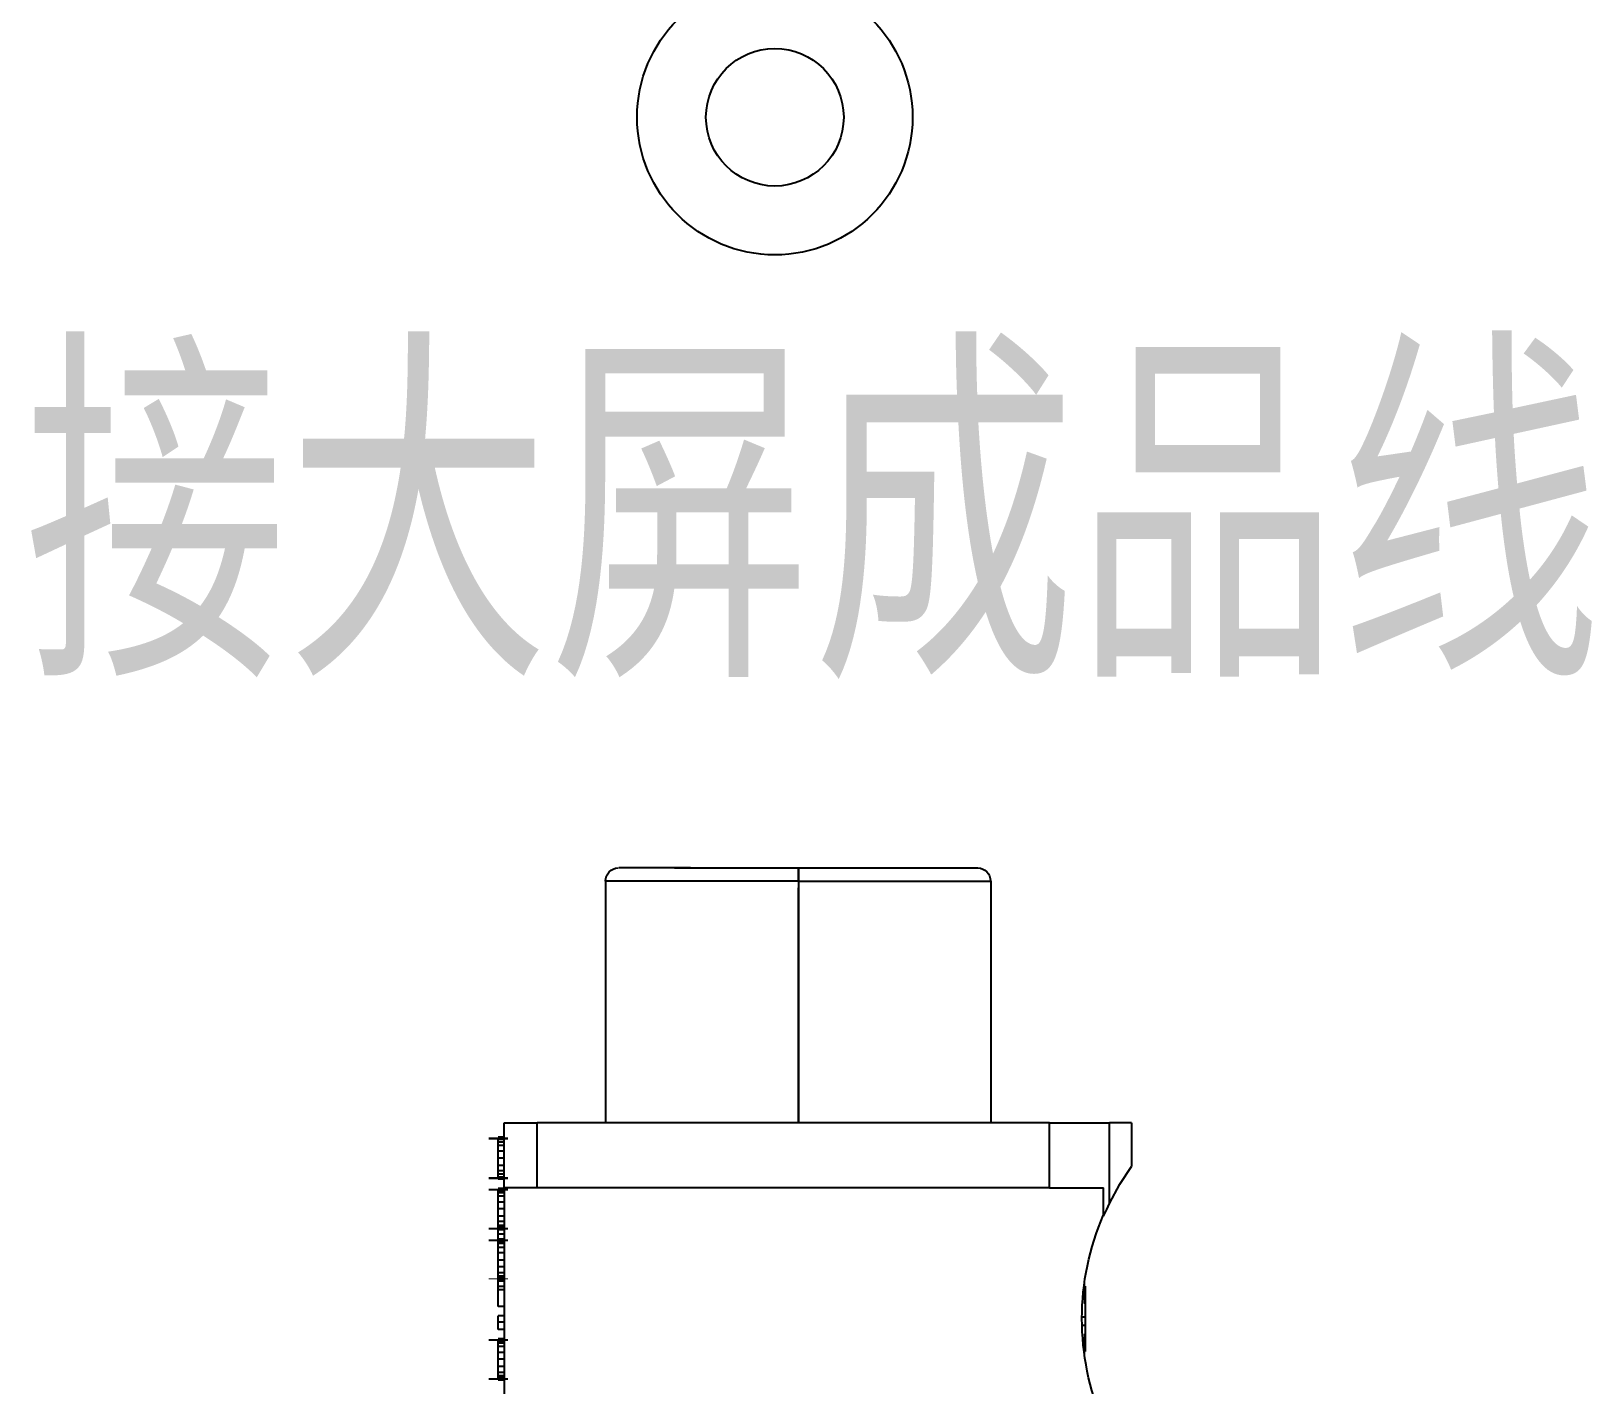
# Model space of a CAD drawing. Header units: inches. Extents: x 47316 to 59086, y 3141 to 11743.
# Drawn here: x 53469.7 to 53498.04, y 8430.34 to 8454.92 of the extents above; entities that cross this region are included whole.
import ezdxf

# ---------------------------------------------------------------- set-up
doc = ezdxf.new("R2010")
doc.units = ezdxf.units.IN
doc.header["$MEASUREMENT"] = 0
doc.layers.add('___SHELL', color=7, linetype='Continuous')
doc.styles.add('MtX_FangSong_GB2312', font='')
doc.styles.get('MtX_FangSong_GB2312').set_extended_font_data('FangSong_GB2312')

msp = doc.modelspace()

# ---------------------------------------------------------------- hatches: boundary and pattern name
at = {"layer": '___SHELL', "lineweight": -3}
h = msp.add_hatch(color=0, dxfattribs=at)
h.dxf.hatch_style = 2
h.paths.add_polyline_path([(53478.007, 8434.818), (53478.357, 8434.818), (53478.357, 8434.839), (53478.007, 8434.839)])
h = msp.add_hatch(color=0, dxfattribs=at)
h.dxf.hatch_style = 2
h.paths.add_polyline_path([(53478.007, 8434.797), (53478.357, 8434.797), (53478.357, 8434.818), (53478.007, 8434.818)])
h = msp.add_hatch(color=0, dxfattribs=at)
h.dxf.hatch_style = 2
h.paths.add_polyline_path([(53478.007, 8434.098), (53478.357, 8434.098), (53478.357, 8434.117), (53478.007, 8434.117)])
h = msp.add_hatch(color=0, dxfattribs=at)
h.dxf.hatch_style = 2
h.paths.add_polyline_path([(53478.007, 8434.077), (53478.357, 8434.077), (53478.357, 8434.098), (53478.007, 8434.098)])
h = msp.add_hatch(color=0, dxfattribs=at)
h.dxf.hatch_style = 2
h.paths.add_polyline_path([(53478.007, 8433.89), (53478.357, 8433.89), (53478.357, 8433.908), (53478.007, 8433.908)])
h = msp.add_hatch(color=0, dxfattribs=at)
h.dxf.hatch_style = 2
h.paths.add_polyline_path([(53478.007, 8433.868), (53478.357, 8433.868), (53478.357, 8433.89), (53478.007, 8433.89)])
h = msp.add_hatch(color=0, dxfattribs=at)
h.dxf.hatch_style = 2
h.paths.add_polyline_path([(53478.007, 8433.178), (53478.357, 8433.178), (53478.357, 8433.199), (53478.007, 8433.199)])
h = msp.add_hatch(color=0, dxfattribs=at)
h.dxf.hatch_style = 2
h.paths.add_polyline_path([(53478.007, 8433.159), (53478.357, 8433.159), (53478.357, 8433.178), (53478.007, 8433.178)])
h = msp.add_hatch(color=0, dxfattribs=at)
h.dxf.hatch_style = 2
h.paths.add_polyline_path([(53478.007, 8432.969), (53478.357, 8432.969), (53478.357, 8432.987), (53478.007, 8432.987)])
h = msp.add_hatch(color=0, dxfattribs=at)
h.dxf.hatch_style = 2
h.paths.add_polyline_path([(53478.007, 8432.948), (53478.357, 8432.948), (53478.357, 8432.969), (53478.007, 8432.969)])
h = msp.add_hatch(color=0, dxfattribs=at)
h.dxf.hatch_style = 2
h.paths.add_polyline_path([(53478.007, 8432.26), (53478.357, 8432.26), (53478.357, 8432.278), (53478.007, 8432.278)])
h = msp.add_hatch(color=0, dxfattribs=at)
h.dxf.hatch_style = 2
h.paths.add_polyline_path([(53488.81, 8432.162), (53488.81, 8431.812), (53488.839, 8431.812), (53488.839, 8432.162)])
h = msp.add_hatch(color=0, dxfattribs=at)
h.dxf.hatch_style = 2
h.paths.add_polyline_path([(53488.829, 8432.313), (53488.829, 8431.963), (53488.839, 8431.963), (53488.839, 8432.313)])
h = msp.add_hatch(color=0, dxfattribs=at)
h.dxf.hatch_style = 2
h.paths.add_polyline_path([(53488.81, 8431.273), (53488.81, 8430.923), (53488.839, 8430.923), (53488.839, 8431.273)])
h = msp.add_hatch(color=0, dxfattribs=at)
h.dxf.hatch_style = 2
h.paths.add_polyline_path([(53478.007, 8431.159), (53478.357, 8431.159), (53478.357, 8431.177), (53478.007, 8431.177)])
h = msp.add_hatch(color=0, dxfattribs=at)
h.dxf.hatch_style = 2
h.paths.add_polyline_path([(53478.007, 8431.138), (53478.357, 8431.138), (53478.357, 8431.159), (53478.007, 8431.159)])
h = msp.add_hatch(color=0, dxfattribs=at)
h.dxf.hatch_style = 2
h.paths.add_polyline_path([(53488.829, 8431.122), (53488.829, 8430.772), (53488.839, 8430.772), (53488.839, 8431.122)])
h = msp.add_hatch(color=0, dxfattribs=at)
h.dxf.hatch_style = 2
h.paths.add_polyline_path([(53478.007, 8430.447), (53478.357, 8430.447), (53478.357, 8430.468), (53478.007, 8430.468)])
h = msp.add_hatch(color=0, dxfattribs=at)
h.dxf.hatch_style = 2
h.paths.add_polyline_path([(53478.007, 8430.429), (53478.357, 8430.429), (53478.357, 8430.447), (53478.007, 8430.447)])

# ---------------------------------------------------------------- linework, layer by layer
at = {"color": 0, "linetype": 'Continuous', "lineweight": -2}
for radius in [2.5, 1.25]:
    msp.add_circle((53483.203, 8453.361), radius, dxfattribs=at)
at = {"layer": '___SHELL', "color": 0, "lineweight": -3}
for p, q in [((53480.129, 8439.488), (53480.129, 8435.099)), ((53483.63, 8439.488), (53480.129, 8439.488)), ((53481.669, 8439.729), (53480.37, 8439.729)), ((53481.381, 8439.729), (53485.879, 8439.729)), ((53483.63, 8439.729), (53483.63, 8439.369)), ((53483.63, 8439.488), (53483.63, 8439.729)), ((53483.63, 8439.729), (53485.59, 8439.729)), ((53483.63, 8439.488), (53483.63, 8435.099)), ((53483.63, 8439.488), (53487.13, 8439.488)), ((53485.879, 8439.729), (53486.889, 8439.729)), ((53487.13, 8435.099), (53487.13, 8439.488)), ((53483.63, 8435.099), (53483.63, 8439.369)), ((53478.29, 8433.919), (53478.29, 8435.099)), ((53478.29, 8435.099), (53478.891, 8435.099)), ((53478.891, 8433.919), (53478.891, 8435.099)), ((53488.189, 8435.099), (53478.891, 8435.099)), ((53488.189, 8433.919), (53488.189, 8435.099)), ((53488.189, 8435.099), (53489.279, 8435.099)), ((53489.279, 8433.638), (53489.279, 8435.099)), ((53489.681, 8435.099), (53489.279, 8435.099)), ((53489.681, 8435.099), (53489.681, 8434.308)), ((53478.29, 8434.839), (53478.182, 8434.839)), ((53478.29, 8434.818), (53478.182, 8434.818)), ((53478.29, 8434.797), (53478.182, 8434.797)), ((53478.182, 8434.749), (53478.182, 8434.797)), ((53478.29, 8434.749), (53478.182, 8434.749)), ((53478.182, 8434.689), (53478.182, 8434.749)), ((53478.29, 8434.689), (53478.182, 8434.689)), ((53478.182, 8434.588), (53478.182, 8434.689)), ((53478.29, 8434.588), (53478.182, 8434.588)), ((53478.182, 8434.458), (53478.182, 8434.588)), ((53478.29, 8434.458), (53478.182, 8434.458)), ((53478.182, 8434.329), (53478.182, 8434.458)), ((53478.29, 8434.329), (53478.182, 8434.329)), ((53478.182, 8434.228), (53478.182, 8434.329)), ((53478.29, 8434.228), (53478.182, 8434.228)), ((53478.182, 8434.167), (53478.182, 8434.228)), ((53478.29, 8434.167), (53478.182, 8434.167)), ((53478.182, 8434.117), (53478.182, 8434.167)), ((53478.29, 8434.117), (53478.182, 8434.117)), ((53478.29, 8434.098), (53478.182, 8434.098)), ((53489.469, 8433.987), (53489.681, 8434.308)), ((53478.29, 8434.077), (53478.182, 8434.077)), ((53478.29, 8433.908), (53478.182, 8433.908)), ((53478.29, 8433.89), (53478.182, 8433.89)), ((53478.29, 8433.868), (53478.182, 8433.868)), ((53478.182, 8433.829), (53478.182, 8433.868)), ((53478.29, 8433.829), (53478.182, 8433.829)), ((53478.182, 8433.768), (53478.182, 8433.829)), ((53478.29, 8433.919), (53478.29, 8429.169)), ((53478.891, 8433.919), (53478.29, 8433.919)), ((53488.189, 8433.919), (53478.891, 8433.919)), ((53488.189, 8433.919), (53489.17, 8433.919)), ((53489.17, 8433.408), (53489.17, 8433.919)), ((53489.279, 8433.638), (53489.469, 8433.987)), ((53478.29, 8433.768), (53478.182, 8433.768)), ((53478.182, 8433.659), (53478.182, 8433.768)), ((53478.29, 8433.659), (53478.182, 8433.659)), ((53478.182, 8433.538), (53478.182, 8433.659)), ((53478.29, 8433.538), (53478.182, 8433.538)), ((53478.182, 8433.408), (53478.182, 8433.538)), ((53489.17, 8433.408), (53489.228, 8433.53)), ((53489.228, 8433.53), (53489.279, 8433.638)), ((53478.29, 8433.408), (53478.182, 8433.408)), ((53478.182, 8433.307), (53478.182, 8433.408)), ((53478.29, 8433.307), (53478.182, 8433.307)), ((53478.182, 8433.239), (53478.182, 8433.307)), ((53478.29, 8433.239), (53478.182, 8433.239)), ((53478.182, 8433.199), (53478.182, 8433.239)), ((53478.29, 8433.199), (53478.182, 8433.199)), ((53478.29, 8433.178), (53478.182, 8433.178)), ((53478.182, 8433.077), (53478.182, 8433.159)), ((53478.29, 8433.159), (53478.182, 8433.159)), ((53478.29, 8433.077), (53478.182, 8433.077)), ((53478.182, 8432.987), (53478.182, 8433.077)), ((53478.29, 8432.987), (53478.182, 8432.987)), ((53478.29, 8432.969), (53478.182, 8432.969)), ((53478.29, 8432.948), (53478.182, 8432.948)), ((53478.182, 8432.908), (53478.182, 8432.948)), ((53478.29, 8432.908), (53478.182, 8432.908)), ((53478.182, 8432.839), (53478.182, 8432.908)), ((53478.29, 8432.839), (53478.182, 8432.839)), ((53478.182, 8432.739), (53478.182, 8432.839)), ((53478.29, 8432.739), (53478.182, 8432.739)), ((53478.182, 8432.609), (53478.182, 8432.739)), ((53478.29, 8432.609), (53478.182, 8432.609)), ((53478.182, 8432.487), (53478.182, 8432.609)), ((53478.29, 8432.487), (53478.182, 8432.487)), ((53478.182, 8432.379), (53478.182, 8432.487)), ((53478.29, 8432.379), (53478.182, 8432.379)), ((53478.182, 8432.318), (53478.182, 8432.379)), ((53478.29, 8432.318), (53478.182, 8432.318)), ((53478.182, 8432.278), (53478.182, 8432.318)), ((53478.29, 8432.278), (53478.182, 8432.278)), ((53478.29, 8432.26), (53478.182, 8432.26)), ((53478.182, 8432.228), (53478.182, 8432.26)), ((53478.182, 8432.127), (53478.182, 8432.228)), ((53478.29, 8432.228), (53478.182, 8432.228)), ((53478.29, 8432.127), (53478.182, 8432.127)), ((53478.182, 8432.069), (53478.182, 8432.127)), ((53488.839, 8432.138), (53488.839, 8431.987)), ((53478.29, 8432.069), (53478.182, 8432.069)), ((53478.182, 8431.768), (53478.182, 8432.069)), ((53488.839, 8431.987), (53488.839, 8431.58)), ((53478.29, 8431.768), (53478.182, 8431.768)), ((53478.29, 8431.598), (53478.182, 8431.598)), ((53478.182, 8431.479), (53478.182, 8431.598)), ((53488.789, 8431.58), (53488.839, 8431.58)), ((53488.839, 8431.58), (53488.839, 8431.429)), ((53478.29, 8431.479), (53478.182, 8431.479)), ((53478.182, 8431.35), (53478.182, 8431.479)), ((53478.29, 8431.35), (53478.182, 8431.35)), ((53488.789, 8431.429), (53488.839, 8431.429)), ((53488.839, 8431.429), (53488.839, 8431.098)), ((53478.29, 8431.177), (53478.182, 8431.177)), ((53478.29, 8431.159), (53478.182, 8431.159)), ((53478.29, 8431.138), (53478.182, 8431.138)), ((53478.182, 8431.098), (53478.182, 8431.138)), ((53478.29, 8431.098), (53478.182, 8431.098)), ((53478.182, 8431.037), (53478.182, 8431.098)), ((53478.29, 8431.037), (53478.182, 8431.037)), ((53478.182, 8430.929), (53478.182, 8431.037)), ((53488.839, 8431.098), (53488.839, 8430.947)), ((53478.29, 8430.929), (53478.182, 8430.929)), ((53478.182, 8430.807), (53478.182, 8430.929)), ((53478.29, 8430.807), (53478.182, 8430.807)), ((53478.182, 8430.677), (53478.182, 8430.807)), ((53478.29, 8430.677), (53478.182, 8430.677)), ((53478.182, 8430.569), (53478.182, 8430.677)), ((53478.29, 8430.569), (53478.182, 8430.569)), ((53478.182, 8430.508), (53478.182, 8430.569)), ((53478.29, 8430.508), (53478.182, 8430.508)), ((53478.182, 8430.468), (53478.182, 8430.508)), ((53478.29, 8430.468), (53478.182, 8430.468)), ((53478.29, 8430.447), (53478.182, 8430.447)), ((53478.29, 8430.429), (53478.182, 8430.429))]:
    msp.add_line(p, q, dxfattribs=at)
for points in [[(53480.129, 8439.488), (53480.129, 8439.488), (53480.129, 8439.491), (53480.129, 8439.493), (53480.129, 8439.62), (53480.232, 8439.726), (53480.359, 8439.729)], [(53489.162, 8429.677), (53488.908, 8430.265), (53488.779, 8430.902), (53488.779, 8431.545), (53488.779, 8432.193), (53488.911, 8432.831), (53489.167, 8433.421)]]:
    msp.add_open_spline(points, degree=3, knots=[0, 0, 0, 0, 1, 1, 1, 2, 2, 2, 2], dxfattribs=at)
for points in [[(53486.889, 8439.729), (53487.016, 8439.726), (53487.12, 8439.62), (53487.12, 8439.493)], [(53487.12, 8439.493), (53487.12, 8439.491), (53487.12, 8439.488), (53487.12, 8439.488)]]:
    msp.add_open_spline(points, degree=3, dxfattribs=at)

# ---------------------------------------------------------------- texts
at = {"color": 0, "lineweight": -2, "style": 'MtX_FangSong_GB2312', "width": 0.7}
msp.add_text('接大屏成品线', height=5, rotation=360, dxfattribs=at).set_placement((53469.568, 8443.751))

doc.saveas('drawing.dxf')
